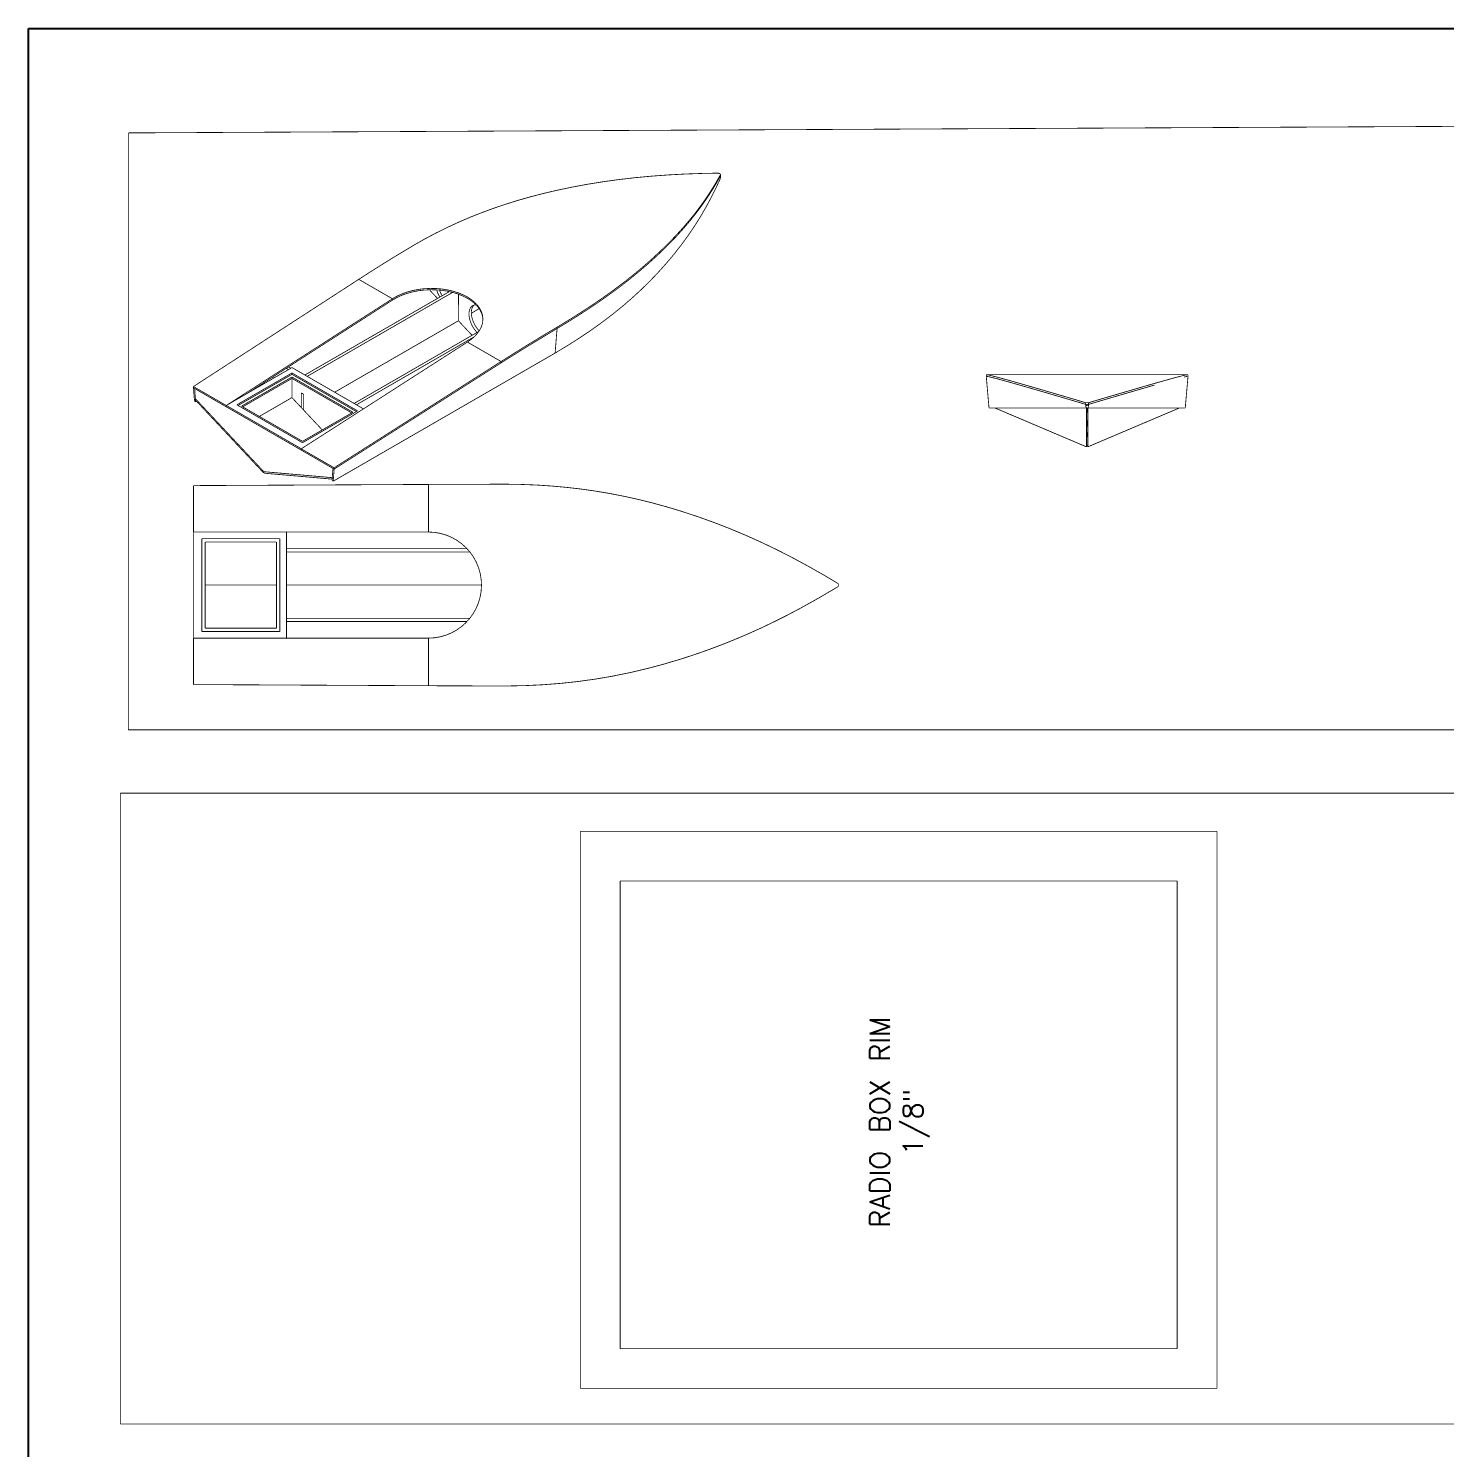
# Model space of a CAD drawing. Extents: x 0.1 to 52.1, y 0.1 to 34.1.
# Drawn here: x 0.13 to 17.94, y 16.25 to 34.09 of the extents above; entities that cross this region are included whole.
import ezdxf

# ---------------------------------------------------------------- set-up
doc = ezdxf.new("R2010")
doc.units = 0
doc.header["$MEASUREMENT"] = 0
doc.linetypes.add('PHANTOM', pattern=[0.5, 0.25, -0.05, 0.05, -0.05, 0.05, -0.05])
doc.layers.get('0').update_dxf_attribs({"linetype": 'CONTINUOUS'})
doc.styles.add('_TCW_TXTSTY_1', font='TXT.SHX')

msp = doc.modelspace()

# ---------------------------------------------------------------- linework, layer by layer
at = {"color": 7, "linetype": 'Continuous', "flags": 128}
msp.add_lwpolyline([(0.128614, 34.0921), (52.128614, 34.0921), (52.128614, 0.0921), (0.128614, 0.0921)], close=True, dxfattribs=at)
at = {"color": 7, "linetype": 'Continuous', "const_width": 0.01}
for points in [[(1.384383, 32.779171), (19.128473, 32.866489)], [(1.384383, 25.279171), (1.384383, 32.779171)], [(8.802667, 32.273993), (8.827995, 32.259372)], [(8.824257, 32.206558), (8.827995, 32.242084)], [(8.827995, 32.259372), (8.827995, 32.242084)], [(4.279877, 30.939234), (2.202317, 29.592179)], [(4.279877, 30.939234), (4.280702, 30.939769)], [(4.702642, 30.695177), (2.614792, 29.354063)], [(5.417753, 30.785109), (3.602626, 29.737258)], [(3.632089, 29.720249), (5.460115, 30.775546)], [(5.167403, 30.808478), (5.269482, 30.699513)], [(5.533025, 30.620646), (5.533025, 30.752506)], [(2.877113, 29.505524), (4.703471, 30.678671)], [(5.533025, 30.622007), (5.531257, 30.620986)], [(5.531257, 30.620986), (5.531257, 30.418142)], [(5.531846, 30.621326), (5.533025, 30.620646)], [(5.694626, 30.513077), (5.791787, 30.570692)], [(5.531257, 30.418142), (3.977215, 29.521012)], [(5.531257, 30.42008), (5.70381, 30.235888)], [(6.771872, 30.337971), (6.771872, 30.320959)], [(3.557601, 28.809791), (5.645451, 30.150905)], [(4.221344, 29.380079), (5.787157, 30.284004)], [(5.729768, 30.216856), (4.250807, 29.363071)], [(6.747468, 30.012935), (6.771872, 30.320959)], [(6.747468, 30.012935), (3.958861, 28.403101)], [(3.440578, 29.830806), (2.61562, 29.354568)], [(3.396382, 29.805292), (3.368684, 29.821281)], [(3.425845, 29.8223), (3.396575, 29.839197)], [(4.339362, 29.311949), (3.440578, 29.830806)], [(3.970076, 28.571674), (6.068216, 29.906848)], [(3.970908, 28.555165), (6.069049, 29.890339)], [(6.069049, 29.890339), (3.970908, 28.555165)], [(6.069049, 29.907378), (6.068216, 29.906848)], [(3.440578, 29.762772), (2.748203, 29.363072)], [(3.440578, 29.745761), (2.762937, 29.354566)], [(3.440578, 29.711744), (2.807128, 29.346061)], [(3.440578, 29.694732), (2.821862, 29.337555)], [(3.198474, 29.711948), (3.211184, 29.69838)], [(4.265536, 29.286534), (3.440578, 29.762772)], [(3.440578, 29.745761), (3.440578, 29.762772)], [(4.250802, 29.278028), (3.440578, 29.745761)], [(4.206611, 29.269523), (3.440578, 29.711744)], [(3.440578, 29.694732), (3.440578, 29.711744)], [(4.191877, 29.261017), (3.440578, 29.694732)], [(3.441168, 29.67805), (3.440578, 29.67771)], [(3.440578, 29.453512), (3.440578, 29.67771)], [(3.440578, 29.67703), (3.441168, 29.676689)], [(3.441168, 29.676689), (3.441168, 29.694392)], [(12.165507, 29.739187), (12.165507, 29.718352)], [(12.20002, 29.323869), (12.165507, 29.718352)], [(12.16843, 29.68495), (12.166754, 29.704109)], [(12.182982, 29.51861), (12.16843, 29.68495)], [(12.16843, 29.68495), (12.182982, 29.51861)], [(14.694882, 29.74054), (12.170896, 29.74054)], [(12.173618, 29.719706), (12.170918, 29.719706)], [(14.665944, 29.323869), (14.700457, 29.718352)], [(14.682982, 29.51861), (14.697535, 29.68495)], [(14.700457, 29.718352), (14.697535, 29.68495)], [(14.700457, 29.739187), (14.700457, 29.718352)], [(2.202317, 29.592179), (2.614792, 29.354063)], [(2.203141, 29.575676), (2.202317, 29.592179)], [(2.217929, 29.567139), (2.203141, 29.575676)], [(2.215189, 29.409701), (2.203141, 29.575676)], [(2.61562, 29.337557), (2.203141, 29.575676)], [(3.956121, 28.563702), (2.217929, 29.567139)], [(2.217929, 29.567139), (2.227127, 29.440432)], [(2.217929, 29.567139), (2.229865, 29.402712)], [(2.227084, 29.440478), (2.221328, 29.428142)], [(3.087025, 28.522529), (2.227084, 29.440478)], [(2.227127, 29.440432), (3.087025, 28.522529)], [(3.440578, 29.453512), (3.030788, 29.216945)], [(3.440578, 29.453512), (3.55784, 29.32834)], [(3.588481, 29.494476), (3.55784, 29.512165)], [(3.55784, 29.512165), (3.55784, 29.32834)], [(3.558429, 29.511144), (3.559019, 29.511485)], [(3.587892, 29.494136), (3.558429, 29.511144)], [(3.558429, 29.511144), (3.558429, 29.327711)], [(3.587892, 29.494136), (3.588481, 29.494476)], [(3.587892, 29.296261), (3.587892, 29.494136)], [(3.588481, 29.295632), (3.588481, 29.494476)], [(12.20002, 29.323862), (12.182982, 29.51861)], [(12.973822, 29.51861), (12.974649, 29.51861)], [(12.973822, 29.51861), (12.974649, 29.51861)], [(2.229865, 29.402712), (2.215189, 29.409701)], [(3.081269, 28.510193), (2.221328, 29.428142)], [(2.239785, 29.408439), (2.229865, 29.402712)], [(2.61562, 29.337557), (2.614792, 29.354063)], [(2.61562, 29.337557), (2.61562, 29.354568)], [(2.61562, 29.354568), (3.558407, 28.810309)], [(2.61562, 29.337557), (3.558429, 28.793285)], [(2.748203, 29.363072), (3.573161, 28.886834)], [(2.807128, 29.346061), (3.573161, 28.90384)], [(3.558429, 29.32868), (3.55784, 29.32834)], [(3.558429, 29.327711), (3.587892, 29.296261)], [(3.573161, 28.886834), (4.265536, 29.286534)], [(3.573161, 28.90384), (4.206611, 29.269523)], [(3.588481, 29.296601), (3.587892, 29.296261)], [(3.588481, 29.295632), (3.821313, 29.047095)], [(12.20002, 29.323869), (12.20002, 29.323862)], [(12.200092, 29.323869), (12.20002, 29.323862)], [(12.272111, 29.32387), (13.424842, 28.834565)], [(13.450892, 29.389261), (13.415073, 29.389261)], [(13.415073, 29.389261), (13.415073, 29.368089)], [(13.450892, 29.36809), (13.415073, 29.368089)], [(13.418421, 29.323875), (13.415073, 29.368089)], [(13.415073, 29.368089), (13.450892, 29.368089)], [(13.418421, 29.323875), (13.418549, 29.323875)], [(13.432983, 29.325334), (13.418549, 29.323875)], [(13.432186, 29.368089), (13.425053, 29.351283)], [(13.432982, 29.325334), (13.447416, 29.323875)], [(13.433778, 29.368089), (13.440911, 29.351283)], [(14.593853, 29.32387), (13.441122, 28.834565)], [(13.447544, 29.323875), (13.447416, 29.323875)], [(13.447544, 29.323875), (13.450892, 29.368088)], [(13.450892, 29.389261), (13.450892, 29.36809)], [(13.450892, 29.368089), (13.450892, 29.36809)], [(14.665873, 29.323869), (14.665944, 29.323862)], [(14.665944, 29.323869), (14.665944, 29.323862)], [(13.432961, 28.974362), (13.432083, 28.974734)], [(13.433875, 28.97475), (13.432961, 28.974362)], [(13.432981, 28.958281), (13.432983, 28.974371)], [(13.432983, 28.958281), (13.432981, 28.97437)], [(3.557601, 28.809791), (3.970076, 28.571674)], [(3.558429, 28.793285), (3.557601, 28.809791)], [(3.970908, 28.555165), (3.558429, 28.793285)], [(13.432982, 28.853742), (13.424842, 28.834565)], [(13.432982, 28.853742), (13.441122, 28.834565)], [(3.956121, 28.563702), (3.944185, 28.413056)], [(3.946923, 28.447615), (3.956121, 28.563702)], [(3.956121, 28.563702), (3.970908, 28.555165)], [(3.958861, 28.403101), (3.970908, 28.555165)], [(3.970076, 28.571674), (3.970908, 28.555165)], [(3.087025, 28.522529), (3.081269, 28.510193)], [(3.089351, 28.514859), (3.081269, 28.510193)], [(3.087025, 28.522529), (3.946923, 28.447615)], [(3.087025, 28.522529), (3.946966, 28.447611)], [(3.087025, 28.522529), (3.092781, 28.503547)], [(3.092781, 28.503547), (3.952722, 28.428629)], [(3.944185, 28.413056), (3.958861, 28.403101)], [(3.946966, 28.447611), (3.952722, 28.428629)], [(5.156121, 28.36238), (2.203454, 28.347827)], [(2.203454, 28.347827), (2.203454, 27.7645)], [(5.156121, 28.36238), (5.157293, 28.362386)], [(5.156121, 27.7645), (2.203454, 27.7645)], [(2.204626, 27.7645), (2.204626, 26.431167)], [(2.308793, 27.681167), (2.308793, 26.5145)], [(3.287959, 27.681167), (2.308793, 27.681167)], [(3.287959, 26.5145), (3.287959, 27.681167)], [(3.371293, 26.431167), (3.371293, 27.7645)], [(2.350459, 27.6395), (2.350459, 26.556167)], [(3.246293, 27.6395), (2.350459, 27.6395)], [(3.246293, 26.556167), (3.246293, 27.6395)], [(5.638866, 27.556167), (3.371293, 27.556167)], [(3.371293, 27.5145), (5.675668, 27.5145)], [(3.246293, 27.097833), (2.350459, 27.097833)], [(3.246293, 27.097833), (2.350459, 27.097833)], [(5.822019, 27.097833), (3.371293, 27.097833)], [(5.822019, 27.097833), (3.371293, 27.097833)], [(10.305674, 27.115743), (10.305674, 27.079924)], [(3.371293, 26.681167), (5.675739, 26.681167)], [(5.63847, 26.6395), (3.371293, 26.6395)], [(2.203454, 26.431167), (2.203454, 25.847839)], [(2.203454, 26.431167), (5.156121, 26.431167)], [(2.308793, 26.5145), (3.287959, 26.5145)], [(2.350459, 26.556167), (3.246293, 26.556167)], [(2.203454, 25.847839), (5.156121, 25.833287)], [(5.157293, 25.833281), (5.156121, 25.833287)], [(19.128473, 25.279173), (1.384383, 25.279171)], [(1.284762, 16.556274), (1.284762, 24.483274)], [(24.946877, 24.483274), (1.284762, 24.483274)], [(15.06451, 24.005062), (7.06451, 24.005062)], [(7.06451, 24.005062), (7.06451, 17.005062)], [(15.06451, 17.005062), (15.06451, 24.005062)], [(7.56451, 23.380062), (7.56451, 17.505062)], [(14.56451, 23.380062), (7.56451, 23.380062)], [(14.56451, 17.505062), (14.56451, 23.380062)], [(7.56451, 17.505062), (14.56451, 17.505062)], [(7.06451, 17.005062), (15.06451, 17.005062)], [(24.946877, 16.556274), (1.284762, 16.556274)]]:
    msp.add_lwpolyline(points, dxfattribs=at)
at = {"color": 7, "linetype": 'Continuous', "const_width": 0.01, "flags": 128}
for points in [[(4.979392, 31.372748), (5.111969, 31.447745), (5.247546, 31.519673), (5.386059, 31.588426), (5.528375, 31.654314), (5.673651, 31.716845), (5.821792, 31.775918), (5.971888, 31.831151), (6.124692, 31.882902), (6.279983, 31.931183), (6.438611, 31.97631), (6.59947, 32.018034), (6.762351, 32.056395), (6.955899, 32.097194), (7.151961, 32.133535), (7.350285, 32.165478), (7.550618, 32.193083), (7.752707, 32.216408), (7.959975, 32.235807), (8.168881, 32.251024), (8.379149, 32.262302), (8.590503, 32.269878), (8.802667, 32.273993)], [(8.824257, 32.206558), (8.767231, 32.084338), (8.706235, 31.962732), (8.640923, 31.841884), (8.57095, 31.721939), (8.495897, 31.602933), (8.415665, 31.485015), (8.330274, 31.368312), (8.239746, 31.252952), (8.144042, 31.138962), (8.043116, 31.02643), (7.936941, 30.915526), (7.825484, 30.806418), (7.709753, 30.700255), (7.588611, 30.596056), (7.462173, 30.493979), (7.330551, 30.394179), (7.191926, 30.295334), (7.048344, 30.198808), (6.900095, 30.104656), (6.747468, 30.012935)], [(8.827995, 32.259372), (8.759823, 32.140277), (8.685085, 32.020348), (8.631056, 31.939777), (8.573535, 31.858962), (8.512366, 31.777971), (8.447622, 31.697054), (8.379139, 31.615997), (8.306921, 31.534842), (8.230576, 31.453221), (8.15041, 31.37154), (8.066421, 31.289858), (7.962985, 31.194105), (7.854083, 31.098421), (7.739719, 31.002963), (7.619895, 30.907889), (7.494615, 30.813359), (7.360513, 30.717057), (7.220842, 30.621305), (7.075948, 30.526166), (6.926176, 30.4317), (6.771872, 30.337971)], [(6.771872, 30.320959), (6.899986, 30.398533), (7.024971, 30.476576), (7.146632, 30.555057), (7.265535, 30.634457), (7.380799, 30.71431), (7.492223, 30.794575), (7.599042, 30.874784), (7.701891, 30.955367), (7.800743, 31.03622), (7.896223, 31.117792), (7.987766, 31.19952), (8.075381, 31.281318), (8.173259, 31.377333), (8.265896, 31.473365), (8.353286, 31.569332), (8.435426, 31.665149), (8.51231, 31.760733), (8.58513, 31.857725), (8.652766, 31.954473), (8.715561, 32.05086), (8.773857, 32.14677), (8.827995, 32.242084)], [(4.280702, 30.939769), (4.454947, 31.051486), (4.629477, 31.16089), (4.804314, 31.267991), (4.979392, 31.372748)], [(4.702642, 30.695177), (4.760199, 30.728185), (4.821336, 30.756056), (4.887109, 30.779641), (4.95628, 30.798516), (5.028246, 30.812458), (5.102275, 30.821431), (5.176977, 30.825299), (5.251673, 30.823985), (5.325629, 30.817604), (5.397451, 30.806308), (5.466422, 30.790164), (5.531927, 30.769416), (5.592731, 30.744469), (5.648165, 30.715531), (5.697802, 30.682921), (5.740711, 30.647249), (5.776379, 30.608812), (5.804581, 30.567985), (5.824788, 30.52551), (5.8367, 30.481729), (5.840312, 30.437054), (5.835559, 30.392289), (5.822366, 30.347814), (5.800973, 30.304028), (5.771786, 30.261726), (5.736184, 30.222484), (5.693822, 30.185328), (5.645451, 30.150905)], [(5.840182, 30.435661), (5.836577, 30.470295), (5.823603, 30.514097), (5.802527, 30.556428), (5.773436, 30.596895), (5.736713, 30.63516), (5.693049, 30.670522), (5.642784, 30.702602), (5.58647, 30.731157), (5.525167, 30.755645), (5.459404, 30.775764), (5.389855, 30.791368), (5.317829, 30.802139), (5.243956, 30.807881), (5.168985, 30.808572), (5.094325, 30.804165), (5.020672, 30.794593), (4.948733, 30.779987), (4.879864, 30.760594), (4.816651, 30.737292), (4.757503, 30.709825), (4.703471, 30.678671)], [(5.261326, 30.806672), (5.262579, 30.799867), (5.266605, 30.783847), (5.272144, 30.767677), (5.279103, 30.751634), (5.287362, 30.735992), (5.296779, 30.721019), (5.299642, 30.716924)], [(5.295182, 30.803924), (5.296067, 30.800856), (5.301607, 30.784685), (5.308566, 30.768642), (5.316824, 30.753), (5.326241, 30.738027), (5.329105, 30.733933)], [(5.752006, 30.619693), (5.741348, 30.618807), (5.727875, 30.615756), (5.71542, 30.610599), (5.70411, 30.603389), (5.694063, 30.5942), (5.68538, 30.583127), (5.678151, 30.570282), (5.67245, 30.555797), (5.668335, 30.539822), (5.66585, 30.52252), (5.665018, 30.504069), (5.66585, 30.484658), (5.668335, 30.464487), (5.67245, 30.443761), (5.678151, 30.422695), (5.68538, 30.401503), (5.694063, 30.380404), (5.70411, 30.359615), (5.71542, 30.339347), (5.727875, 30.31981), (5.741348, 30.301204), (5.7557, 30.283719), (5.766403, 30.272023)], [(5.728172, 30.61585), (5.723526, 30.611209), (5.714843, 30.600135), (5.707614, 30.58729), (5.701913, 30.572806), (5.697798, 30.556831), (5.695313, 30.539529), (5.694481, 30.521078)], [(5.694481, 30.521078), (5.695313, 30.501667), (5.697798, 30.481495), (5.701913, 30.46077), (5.707614, 30.439703), (5.714843, 30.418512), (5.723526, 30.397413), (5.733573, 30.376623), (5.744883, 30.356356), (5.757338, 30.336819), (5.77081, 30.318212), (5.785163, 30.300728), (5.792867, 30.292202)], [(6.771872, 30.320959), (6.924064, 30.41338), (7.071817, 30.50649), (7.2148, 30.600232), (7.321041, 30.672904)], [(6.771872, 30.337971), (6.596393, 30.233579), (6.420763, 30.127017), (6.244959, 30.01827), (6.069049, 29.907378)], [(6.069049, 29.890339), (6.420673, 30.109941), (6.771872, 30.320959)], [(6.069049, 29.890339), (6.244846, 30.001171), (6.420582, 30.109885), (6.59628, 30.216496), (6.771872, 30.320959)], [(13.415073, 29.389261), (13.276118, 29.430537), (13.142845, 29.469753), (13.057314, 29.494794), (12.974932, 29.518858), (12.895931, 29.541904), (12.82066, 29.563838), (12.748953, 29.584682), (12.680907, 29.604386), (12.616302, 29.622996), (12.555554, 29.640378), (12.498782, 29.656486), (12.437419, 29.673702), (12.381853, 29.689069), (12.332333, 29.70253), (12.289109, 29.714026), (12.252431, 29.723502), (12.221729, 29.731068), (12.197834, 29.736441), (12.180597, 29.739598), (12.169871, 29.740521), (12.165507, 29.739187)], [(12.16843, 29.68495), (12.166479, 29.707247), (12.165507, 29.718352)], [(12.169464, 29.719596), (12.16976, 29.719688), (12.172035, 29.719502)], [(12.172035, 29.719502), (12.176153, 29.719351), (12.18807, 29.717536), (12.204625, 29.71416), (12.225847, 29.709245), (12.25181, 29.70281), (12.282411, 29.694924), (12.317734, 29.68558), (12.357642, 29.67481), (12.402294, 29.662561), (12.451307, 29.648927), (12.504528, 29.633948), (12.572178, 29.614697), (12.645312, 29.59369), (12.723754, 29.571004), (12.80733, 29.546716), (12.895863, 29.5209), (12.990933, 29.493147), (13.090825, 29.463937), (13.195105, 29.433323), (13.303333, 29.401356), (13.415073, 29.368089)], [(14.700457, 29.739187), (14.697301, 29.740458), (14.689812, 29.740185), (14.677895, 29.738371), (14.66134, 29.734999), (14.640118, 29.730088), (14.614155, 29.723659), (14.583554, 29.71578), (14.548231, 29.706446), (14.508322, 29.695686), (14.46367, 29.683448), (14.414657, 29.669827), (14.361436, 29.654863), (14.293787, 29.63563), (14.220653, 29.614644), (14.142211, 29.59198), (14.058636, 29.567714), (13.970103, 29.541924), (13.875034, 29.514198), (13.775141, 29.485016), (13.670861, 29.454432), (13.562633, 29.422496), (13.450892, 29.389261)], [(14.694033, 29.71951), (14.685777, 29.718832), (14.669025, 29.715799), (14.65113, 29.711794)], [(14.700457, 29.718352), (14.696205, 29.719688), (14.696115, 29.719681)], [(12.942165, 29.507376), (12.986923, 29.494303), (13.087638, 29.464848), (13.192877, 29.433962), (13.302177, 29.401693), (13.415073, 29.368089)], [(13.450892, 29.368089), (13.589845, 29.409404), (13.723115, 29.448658), (13.808645, 29.473723), (13.891026, 29.49781), (13.970026, 29.520878), (14.045296, 29.542833), (14.117003, 29.563697), (14.185048, 29.58342), (14.249653, 29.602048), (14.278108, 29.610197)], [(13.9238, 29.507376), (13.879042, 29.494303), (13.778328, 29.464848), (13.673088, 29.433962), (13.563788, 29.401693), (13.450892, 29.368088)], [(13.418421, 29.323875), (13.30904, 29.323875), (13.203219, 29.323875), (13.101378, 29.323874), (13.003939, 29.323874), (12.911242, 29.323874), (12.82354, 29.323873), (12.740973, 29.323873), (12.663685, 29.323873), (12.591734, 29.323872), (12.525262, 29.323872), (12.464496, 29.323872), (12.409664, 29.323871), (12.361462, 29.323871), (12.319492, 29.323871), (12.283865, 29.32387), (12.254694, 29.32387), (12.231644, 29.32387), (12.21494, 29.323869), (12.204444, 29.323869), (12.20002, 29.323869)], [(12.20002, 29.323869), (12.2004, 29.323869), (12.201806, 29.323869), (12.204079, 29.323869), (12.207228, 29.323869), (12.211259, 29.323869), (12.216182, 29.323869), (12.222002, 29.32387), (12.228729, 29.32387), (12.236369, 29.32387), (12.244932, 29.32387), (12.254426, 29.32387), (12.264858, 29.32387), (12.276237, 29.32387), (12.288571, 29.32387), (12.295099, 29.32387), (12.30888, 29.323871), (12.32363, 29.323871), (12.331363, 29.323871), (12.347541, 29.323871), (12.364656, 29.323871), (12.382695, 29.323871), (12.401645, 29.323871), (12.421494, 29.323871), (12.442229, 29.323872), (12.463837, 29.323872), (12.486307, 29.323872), (12.509626, 29.323872), (12.533782, 29.323872), (12.558764, 29.323872), (12.584558, 29.323872), (12.611154, 29.323872), (12.638542, 29.323873), (12.65253, 29.323873), (12.666714, 29.323873), (12.695666, 29.323873), (12.725392, 29.323873), (12.755885, 29.323873), (12.78714, 29.323873), (12.81915, 29.323873), (12.835437, 29.323873), (12.851911, 29.323873), (12.885415, 29.323874), (12.919658, 29.323874), (12.954633, 29.323874), (12.990334, 29.323874), (13.026743, 29.323874), (13.063838, 29.323874), (13.101594, 29.323874), (13.139989, 29.323874), (13.178999, 29.323875), (13.218603, 29.323875), (13.258777, 29.323875), (13.299499, 29.323875), (13.340749, 29.323875), (13.379439, 29.323875), (13.418549, 29.323875)], [(13.424842, 28.834565), (13.424764, 28.834626), (13.424706, 28.834728), (13.424662, 28.834881), (13.424634, 28.835073), (13.424618, 28.83531), (13.424613, 28.835597), (13.424617, 28.835924), (13.424667, 28.837092), (13.424747, 28.83863), (13.424841, 28.840957), (13.424894, 28.843851), (13.424908, 28.847334), (13.424878, 28.854905), (13.424844, 28.864277), (13.424843, 28.875398), (13.424872, 28.89949), (13.424882, 28.929192), (13.424893, 28.964466), (13.424912, 29.003294), (13.424933, 29.047141), (13.424937, 29.095905), (13.424971, 29.149843), (13.425014, 29.175123), (13.425049, 29.201344), (13.425043, 29.228536), (13.424966, 29.256621), (13.424897, 29.273644), (13.42484, 29.290889), (13.424819, 29.308377), (13.424828, 29.316253), (13.424849, 29.323978), (13.424851, 29.324512)], [(13.432972, 29.263094), (13.432934, 29.275392), (13.432858, 29.292399), (13.432794, 29.309627), (13.432769, 29.325356)], [(13.432992, 29.263094), (13.433031, 29.275392), (13.433106, 29.292399), (13.43317, 29.309627), (13.433195, 29.325313)], [(13.441122, 28.834565), (13.4412, 28.834626), (13.441258, 28.834728), (13.441302, 28.834881), (13.44133, 28.835073), (13.441346, 28.83531), (13.441352, 28.835597), (13.441347, 28.835924), (13.441298, 28.837092), (13.441217, 28.83863), (13.441123, 28.840957), (13.44107, 28.843851), (13.441056, 28.847334), (13.441086, 28.854905), (13.441121, 28.864277), (13.441121, 28.875398), (13.441093, 28.89949), (13.441082, 28.929192), (13.441071, 28.964466), (13.441053, 29.003294), (13.441032, 29.047141), (13.441027, 29.095905), (13.440993, 29.149843), (13.44095, 29.175123), (13.440915, 29.201344), (13.440922, 29.228536), (13.440999, 29.256621), (13.441067, 29.273644), (13.441124, 29.290889), (13.441145, 29.308377), (13.441137, 29.316253), (13.441115, 29.323978), (13.441113, 29.324512)], [(14.665944, 29.323869), (14.665565, 29.323869), (14.664159, 29.323869), (14.661886, 29.323869), (14.658737, 29.323869), (14.654705, 29.323869), (14.649783, 29.323869), (14.643963, 29.323869), (14.637236, 29.32387), (14.629596, 29.32387), (14.621032, 29.32387), (14.611539, 29.32387), (14.601107, 29.32387), (14.589728, 29.32387), (14.577394, 29.32387), (14.570866, 29.32387), (14.557085, 29.323871), (14.542335, 29.323871), (14.534602, 29.323871), (14.518424, 29.323871), (14.501309, 29.323871), (14.48327, 29.323871), (14.46432, 29.323871), (14.444471, 29.323871), (14.423736, 29.323872), (14.402128, 29.323872), (14.379658, 29.323872), (14.356339, 29.323872), (14.332183, 29.323872), (14.307202, 29.323872), (14.281407, 29.323872), (14.254811, 29.323872), (14.227424, 29.323873), (14.213435, 29.323873), (14.199251, 29.323873), (14.170299, 29.323873), (14.140573, 29.323873), (14.11008, 29.323873), (14.078825, 29.323873), (14.046815, 29.323873), (14.030528, 29.323873), (14.014055, 29.323873), (13.98055, 29.323874), (13.946307, 29.323874), (13.911332, 29.323874), (13.875631, 29.323874), (13.839222, 29.323874), (13.802127, 29.323874), (13.764371, 29.323874), (13.725976, 29.323874), (13.686966, 29.323874), (13.647363, 29.323875), (13.607189, 29.323875), (13.566466, 29.323875), (13.525216, 29.323875), (13.486526, 29.323875), (13.447416, 29.323875)], [(13.447544, 29.323875), (13.556925, 29.323875), (13.662746, 29.323875), (13.764587, 29.323874), (13.862026, 29.323874), (13.954723, 29.323874), (14.042426, 29.323873), (14.124992, 29.323873), (14.202281, 29.323873), (14.274231, 29.323872), (14.340703, 29.323872), (14.401469, 29.323872), (14.456301, 29.323871), (14.504503, 29.323871), (14.546473, 29.323871), (14.5821, 29.32387), (14.611271, 29.32387), (14.634321, 29.32387), (14.651025, 29.323869), (14.661521, 29.323869), (14.665944, 29.323869)], [(13.43298, 29.086564), (13.432971, 29.114831), (13.432982, 29.168343)], [(13.432985, 29.086564), (13.432994, 29.114831), (13.432982, 29.168343)], [(13.432981, 28.977283), (13.43298, 28.983518), (13.432983, 29.016525)], [(13.432984, 28.977283), (13.432984, 28.983518), (13.432982, 29.016525)], [(5.157293, 28.362386), (5.40481, 28.363484), (5.652485, 28.364336), (5.900351, 28.364945), (6.148312, 28.365308)], [(6.148312, 28.365308), (6.332649, 28.362153), (6.516893, 28.354663), (6.700865, 28.342746), (6.885575, 28.326191), (7.069804, 28.30497), (7.253344, 28.279006), (7.435011, 28.248405), (7.615785, 28.213082), (7.795491, 28.173173), (7.975173, 28.128522), (8.153648, 28.079508), (8.330776, 28.026287), (8.536844, 27.958638), (8.740985, 27.885504), (8.943016, 27.807062), (9.142754, 27.723487), (9.340018, 27.634954), (9.53807, 27.539885), (9.733615, 27.439992), (9.9267, 27.335713), (10.117371, 27.227484), (10.305674, 27.115743)], [(5.156121, 27.7645), (5.233051, 27.760033), (5.306658, 27.747179), (5.378615, 27.726118), (5.447567, 27.697248), (5.512822, 27.660729), (5.573803, 27.617015), (5.62936, 27.566929), (5.678904, 27.510836), (5.722025, 27.449368), (5.757908, 27.383679), (5.786107, 27.314338), (5.806459, 27.242053), (5.818579, 27.168182), (5.822234, 27.093442), (5.817513, 27.018523), (5.804505, 26.944834), (5.783225, 26.873111), (5.753989, 26.803991), (5.717347, 26.738772), (5.673534, 26.678114), (5.623075, 26.622547), (5.566922, 26.573115), (5.505512, 26.530363), (5.439518, 26.494622), (5.370181, 26.466563), (5.300308, 26.447039), (5.22853, 26.43517), (5.156121, 26.431167)], [(10.305674, 27.079924), (10.070309, 26.940969), (9.831342, 26.807696), (9.669403, 26.722165), (9.505673, 26.639783), (9.340166, 26.560782), (9.173334, 26.485512), (9.004777, 26.413804), (8.834599, 26.345758), (8.662027, 26.281154), (8.487906, 26.220406), (8.312356, 26.163633), (8.104711, 26.10227), (7.895135, 26.046704), (7.68388, 25.997184), (7.4712, 25.953961), (7.257349, 25.917282), (7.036998, 25.886581), (6.815578, 25.862685), (6.59343, 25.845448), (6.370895, 25.834722), (6.148312, 25.830359)], [(6.148312, 25.830359), (5.90051, 25.830722), (5.65274, 25.83133), (5.404969, 25.832183), (5.157293, 25.833281)]]:
    msp.add_lwpolyline(points, dxfattribs=at)
at = {"color": 7, "linetype": 'PHANTOM', "const_width": 0.01}
for points in [[(4.279877, 30.939234), (4.702642, 30.695177)], [(4.703471, 30.678671), (4.702642, 30.695177)], [(5.645451, 30.150905), (6.068216, 29.906848)], [(6.069049, 29.907378), (6.069049, 29.890339)], [(5.156121, 28.36238), (5.156121, 27.7645)], [(5.156121, 26.431167), (5.156121, 25.833287)]]:
    msp.add_lwpolyline(points, dxfattribs=at)

# ---------------------------------------------------------------- texts
at = {"color": 7, "insert": (10.702622, 20.35209), "char_height": 0.25, "width": 3.083333, "attachment_point": 2, "rotation": 90, "style": '_TCW_TXTSTY_1'}
msp.add_mtext('{RADIO BOX RIM\\P1/8"}', dxfattribs=at)

doc.saveas('drawing.dxf')
